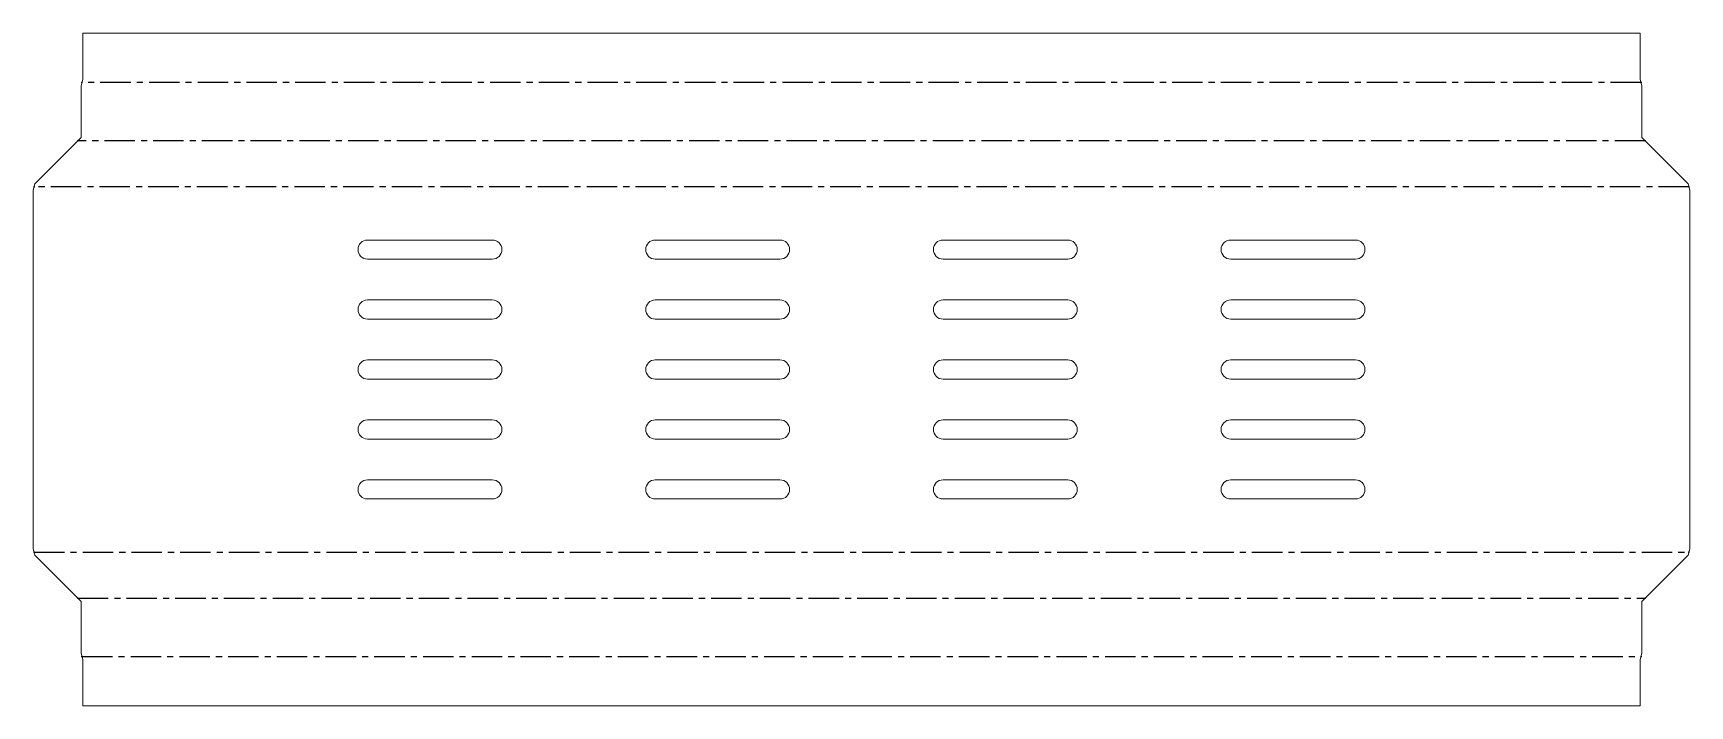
# Model space of a CAD drawing. Header units: millimetres. Extents: x -346 to 346, y -63 to 218.
import ezdxf

# ---------------------------------------------------------------- set-up
doc = ezdxf.new("R2010")
doc.units = ezdxf.units.MM
doc.header["$PDSIZE"] = -1
doc.linetypes.add('CENTERX2', pattern=[20.32, 12.7, -2.54, 2.54, -2.54])

msp = doc.modelspace()

# ---------------------------------------------------------------- linework, layer by layer
at = {"color": 7, "linetype": 'Continuous', "lineweight": 15}
for p, q in [((-324.76, 198.5), (-324.76, 217.76)), ((324.76, 217.76), (-324.76, 217.76)), ((324.76, 217.76), (324.76, 198.5)), ((-325.5, 195.77), (-324.76, 198.5)), ((-325.5, 195.77), (-325.5, 174.25)), ((324.76, 198.5), (325.5, 195.77)), ((325.5, 174.25), (325.5, 195.77)), ((-328.24, 171.52), (-325.5, 174.25)), ((325.5, 174.25), (328.24, 171.52)), ((-328.24, 171.52), (-344.76, 154.99)), ((328.24, 171.52), (344.76, 154.99)), ((-345.5, 152.26), (-344.76, 154.99)), ((-345.5, 2.74), (-345.5, 152.26)), ((344.76, 154.99), (345.5, 152.26)), ((345.5, 152.26), (345.5, 2.74)), ((-154, 131.5), (-206, 131.5)), ((-34, 131.5), (-86, 131.5)), ((86, 131.5), (34, 131.5)), ((206, 131.5), (154, 131.5)), ((-206, 123.5), (-154, 123.5)), ((-86, 123.5), (-34, 123.5)), ((34, 123.5), (86, 123.5)), ((154, 123.5), (206, 123.5)), ((-154, 106.5), (-206, 106.5)), ((-34, 106.5), (-86, 106.5)), ((86, 106.5), (34, 106.5)), ((206, 106.5), (154, 106.5)), ((-206, 98.5), (-154, 98.5)), ((-86, 98.5), (-34, 98.5)), ((34, 98.5), (86, 98.5)), ((154, 98.5), (206, 98.5)), ((-154, 81.5), (-206, 81.5)), ((-34, 81.5), (-86, 81.5)), ((86, 81.5), (34, 81.5)), ((206, 81.5), (154, 81.5)), ((-206, 73.5), (-154, 73.5)), ((-86, 73.5), (-34, 73.5)), ((34, 73.5), (86, 73.5)), ((154, 73.5), (206, 73.5)), ((-154, 56.5), (-206, 56.5)), ((-34, 56.5), (-86, 56.5)), ((86, 56.5), (34, 56.5)), ((206, 56.5), (154, 56.5)), ((-206, 48.5), (-154, 48.5)), ((-86, 48.5), (-34, 48.5)), ((34, 48.5), (86, 48.5)), ((154, 48.5), (206, 48.5)), ((-154, 31.5), (-206, 31.5)), ((-34, 31.5), (-86, 31.5)), ((86, 31.5), (34, 31.5)), ((206, 31.5), (154, 31.5)), ((-206, 23.5), (-154, 23.5)), ((-86, 23.5), (-34, 23.5)), ((34, 23.5), (86, 23.5)), ((154, 23.5), (206, 23.5)), ((-344.76, 0.01), (-345.5, 2.74)), ((-344.76, 0.01), (-328.24, -16.52)), ((328.24, -16.52), (344.76, 0.01)), ((345.5, 2.74), (344.76, 0.01)), ((-325.5, -19.25), (-328.24, -16.52)), ((-325.5, -40.77), (-325.5, -19.25)), ((328.24, -16.52), (325.5, -19.25)), ((325.5, -19.25), (325.5, -40.77)), ((-324.76, -43.5), (-325.5, -40.77)), ((325.5, -40.77), (324.76, -43.5)), ((-324.76, -43.5), (-324.76, -62.76)), ((324.76, -62.76), (324.76, -43.5)), ((-324.76, -62.76), (324.76, -62.76))]:
    msp.add_line(p, q, dxfattribs=at)
at = {"color": 7, "linetype": 'CENTERX2'}
for p, q in [((325.13, 197.14), (-325.13, 197.14)), ((326.87, 172.88), (-326.87, 172.88)), ((345.13, 153.63), (-345.13, 153.63)), ((-345.13, 1.37), (345.13, 1.37)), ((-326.87, -17.88), (326.87, -17.88)), ((-325.13, -42.14), (325.13, -42.14))]:
    msp.add_line(p, q, dxfattribs=at)
at = {"color": 7, "linetype": 'Continuous', "lineweight": 15}
for centre, start, end in [((-206, 127.5), 90, 270), ((-154, 127.5), 270, 90), ((-86, 127.5), 90, 270), ((-34, 127.5), 270, 90), ((34, 127.5), 90, 270), ((86, 127.5), 270, 90), ((154, 127.5), 90, 270), ((206, 127.5), 270, 90), ((-206, 102.5), 90, 270), ((-154, 102.5), 270, 90), ((-86, 102.5), 90, 270), ((-34, 102.5), 270, 90), ((34, 102.5), 90, 270), ((86, 102.5), 270, 90), ((154, 102.5), 90, 270), ((206, 102.5), 270, 90), ((-206, 77.5), 90, 270), ((-154, 77.5), 270, 90), ((-86, 77.5), 90, 270), ((-34, 77.5), 270, 90), ((34, 77.5), 90, 270), ((86, 77.5), 270, 90), ((154, 77.5), 90, 270), ((206, 77.5), 270, 90), ((-206, 52.5), 90, 270), ((-154, 52.5), 270, 90), ((-86, 52.5), 90, 270), ((-34, 52.5), 270, 90), ((34, 52.5), 90, 270), ((86, 52.5), 270, 90), ((154, 52.5), 90, 270), ((206, 52.5), 270, 90), ((-206, 27.5), 90, 270), ((-154, 27.5), 270, 90), ((-86, 27.5), 90, 270), ((-34, 27.5), 270, 90), ((34, 27.5), 90, 270), ((86, 27.5), 270, 90), ((154, 27.5), 90, 270), ((206, 27.5), 270, 90)]:
    msp.add_arc(centre, 4, start, end, dxfattribs=at)
at = {"color": 7, "linetype": 'Continuous'}
for p in [(-325.13, 197.14), (325.13, 197.14), (-326.87, 172.88), (326.87, 172.88), (-345.13, 153.63), (345.13, 153.63), (-345.13, 1.37), (345.13, 1.37), (-326.87, -17.88), (326.87, -17.88), (-325.13, -42.14), (325.13, -42.14)]:
    msp.add_point(p, dxfattribs=at)

doc.saveas('drawing.dxf')
